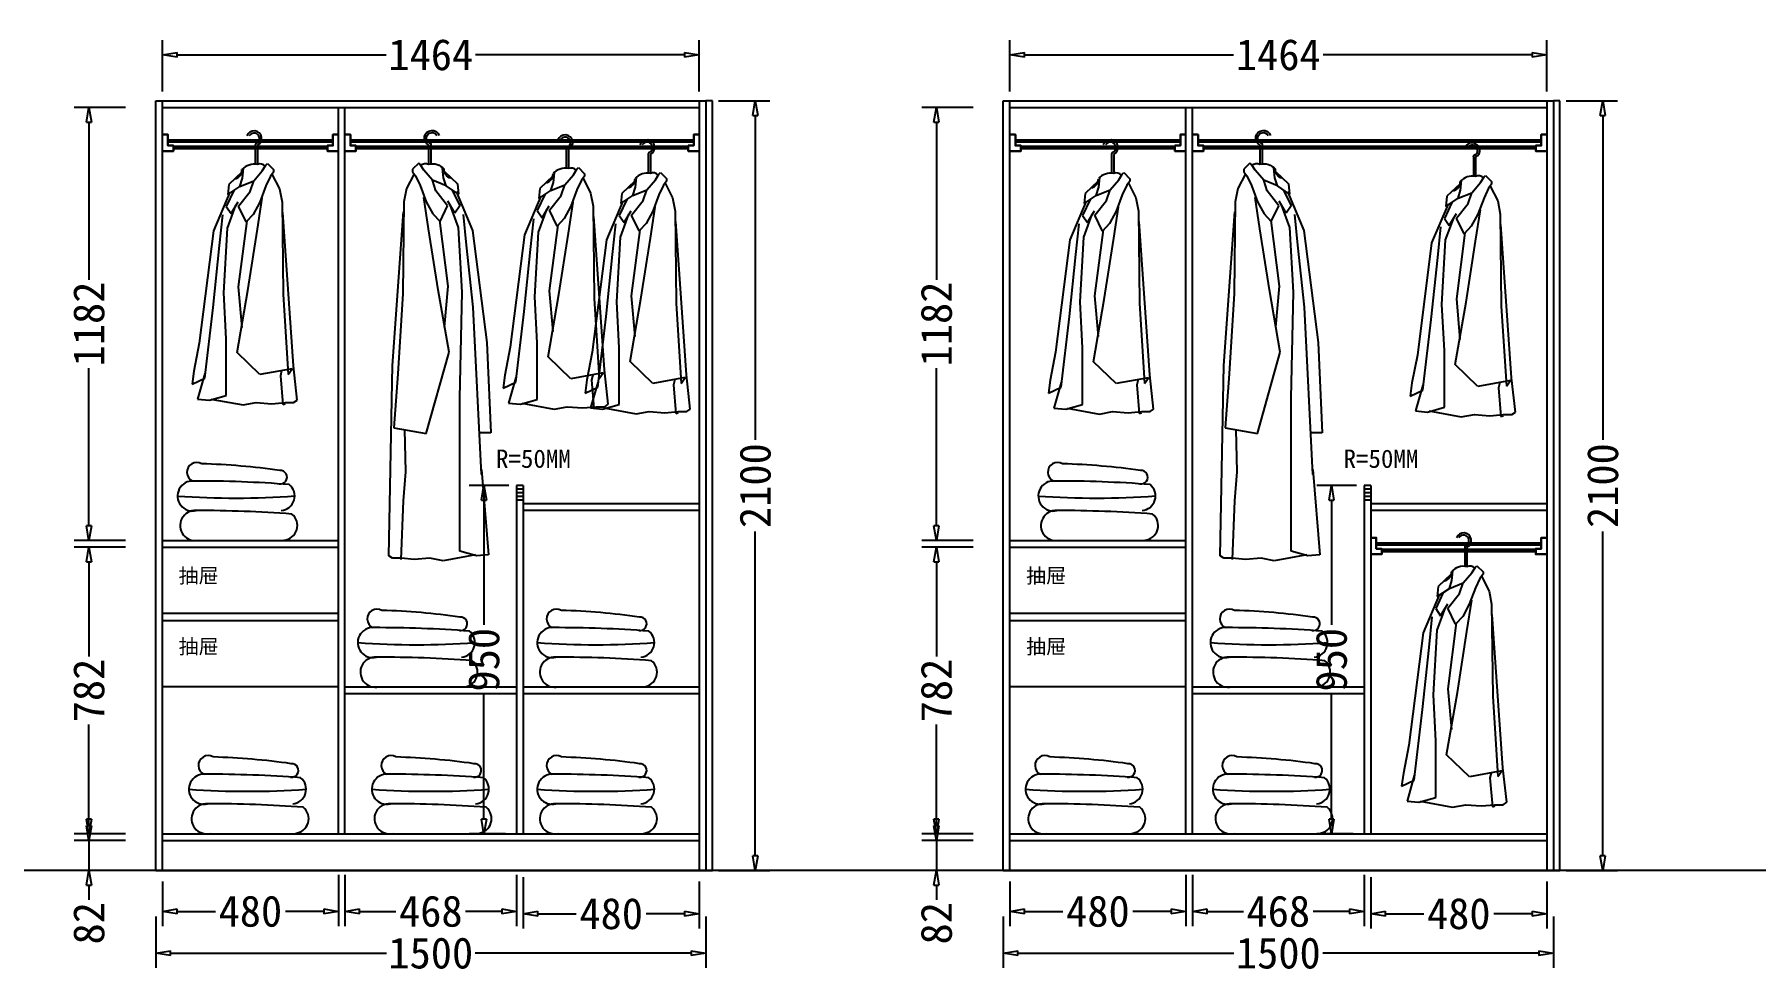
# Model space of a CAD drawing. Header units: millimetres. Extents: x 304407 to 361076, y -1262425 to -1203358.
# Drawn here: x 313729 to 318422, y -1205920 to -1203358 of the extents above; entities that cross this region are included whole.
import ezdxf

# ---------------------------------------------------------------- set-up
doc = ezdxf.new("R2010")
doc.units = ezdxf.units.MM
doc.header["$LTSCALE"] = 20
doc.layers.get('Defpoints').update_dxf_attribs({"color": 250})
for name, color, linetype in [('8', 8, 'Continuous'), ('LAYER10', 11, 'Continuous'), ('LAYER8', 11, 'Continuous'), ('图层3', 4, 'Continuous'), ('墙体', 40, 'Continuous')]:
    doc.layers.add(name, color=color, linetype=linetype)
doc.styles.get("Standard").update_dxf_attribs({"font": 'SimSun.ttf', "height": 85})
doc.styles.add('text', font='SimSun.ttf', dxfattribs={"height": 85})
doc.dimstyles.new('周文晶', dxfattribs={"dimtxt": 70, "dimasz": 40, "dimexe": 40, "dimexo": 30, "dimgap": 10, "dimtad": 0, "dimdec": 0, "dimtxsty": 'Standard', "dimblk": 'CLOSEDBLANK', "dimcen": 200, "dimclrd": 256, "dimclre": 256, "dimadec": 0, "dimazin": 0, "dimtfac": 1, "dimtdec": 0, "dimtmove": 0, "dimatfit": 3, "dimldrblk": 'CLOSEDBLANK', "dimfxl": 100, "dimfxlon": 1, "dimarcsym": 0})

# ---------------------------------------------------------------- blocks, each defined once
blk = doc.blocks.new('_ClosedBlank')
at = {"color": 0, "linetype": 'ByBlock', "lineweight": -2}
for p, q in [((-1, 0.17), (0, 0)), ((-1, 0.17), (-1, -0.17)), ((0, 0), (-1, -0.17))]:
    blk.add_line(p, q, dxfattribs=at)
blk = doc.blocks.new('*D23')
at = {"lineweight": -2, "transparency": 16777216}
for p, q in [((316388.9, -1205668.8), (316388.9, -1205790.4)), ((316868.9, -1205650.4), (316868.9, -1205790.4)), ((316428.9, -1205750.4), (316533.5, -1205750.4)), ((316828.9, -1205750.4), (316724.4, -1205750.4))]:
    blk.add_line(p, q, dxfattribs=at)
at = {"layer": 'Defpoints', "color": 0, "transparency": 16777216}
for p in [(316868.9, -1205538.8), (316388.9, -1205638.8), (316868.9, -1205750.4)]:
    blk.add_point(p, dxfattribs=at)
at = {"lineweight": -2, "transparency": 16777216, "xscale": 40, "yscale": 40, "zscale": 40, "rotation": 180}
blk.add_blockref('_ClosedBlank', (316388.9, -1205750.4), dxfattribs=at)
at = {"lineweight": -2, "transparency": 16777216, "xscale": 40, "yscale": 40, "zscale": 40}
blk.add_blockref('_ClosedBlank', (316868.9, -1205750.4), dxfattribs=at)
at = {"color": 0, "transparency": 16777216, "insert": (316628.9, -1205750.4), "char_height": 85, "attachment_point": 5}
blk.add_mtext('480', dxfattribs=at)
blk = doc.blocks.new('*D24')
at = {"lineweight": -2, "transparency": 16777216}
for p, q in [((316886.9, -1205650.4), (316886.9, -1205790.4)), ((317354.9, -1205650.4), (317354.9, -1205790.4)), ((316926.9, -1205750.4), (317025.9, -1205750.4)), ((317314.9, -1205750.4), (317215.9, -1205750.4))]:
    blk.add_line(p, q, dxfattribs=at)
at = {"layer": 'Defpoints', "color": 0, "transparency": 16777216}
for p in [(316886.9, -1203556.8), (317354.9, -1205538.8), (317354.9, -1205750.4)]:
    blk.add_point(p, dxfattribs=at)
at = {"lineweight": -2, "transparency": 16777216, "xscale": 40, "yscale": 40, "zscale": 40, "rotation": 180}
blk.add_blockref('_ClosedBlank', (316886.9, -1205750.4), dxfattribs=at)
at = {"lineweight": -2, "transparency": 16777216, "xscale": 40, "yscale": 40, "zscale": 40}
blk.add_blockref('_ClosedBlank', (317354.9, -1205750.4), dxfattribs=at)
at = {"color": 0, "transparency": 16777216, "insert": (317120.9, -1205750.4), "char_height": 85, "attachment_point": 5}
blk.add_mtext('468', dxfattribs=at)
blk = doc.blocks.new('*D25')
at = {"lineweight": -2, "transparency": 16777216}
for p, q in [((316388.9, -1203513.4), (316388.9, -1203373.4)), ((317852.9, -1203513.4), (317852.9, -1203373.4)), ((316428.9, -1203413.4), (316999, -1203413.4)), ((317812.9, -1203413.4), (317242.9, -1203413.4))]:
    blk.add_line(p, q, dxfattribs=at)
at = {"layer": 'Defpoints', "color": 0, "transparency": 16777216}
for p in [(317852.9, -1203413.4), (316388.9, -1203556.8), (317852.9, -1203556.8)]:
    blk.add_point(p, dxfattribs=at)
at = {"lineweight": -2, "transparency": 16777216, "xscale": 40, "yscale": 40, "zscale": 40, "rotation": 180}
blk.add_blockref('_ClosedBlank', (316388.9, -1203413.4), dxfattribs=at)
at = {"lineweight": -2, "transparency": 16777216, "xscale": 40, "yscale": 40, "zscale": 40}
blk.add_blockref('_ClosedBlank', (317852.9, -1203413.4), dxfattribs=at)
at = {"color": 0, "transparency": 16777216, "insert": (317120.9, -1203413.4), "char_height": 85, "attachment_point": 5}
blk.add_mtext('1464', dxfattribs=at)
blk = doc.blocks.new('*D26')
at = {"lineweight": -2, "transparency": 16777216}
for p, q in [((316370.9, -1205764.5), (316370.9, -1205904.5)), ((317870.9, -1205764.5), (317870.9, -1205904.5)), ((316410.9, -1205864.5), (317000, -1205864.5)), ((317830.9, -1205864.5), (317241.9, -1205864.5))]:
    blk.add_line(p, q, dxfattribs=at)
at = {"layer": 'Defpoints', "color": 0, "transparency": 16777216}
for p in [(316370.9, -1205638.8), (317870.9, -1205638.8), (317870.9, -1205864.5)]:
    blk.add_point(p, dxfattribs=at)
at = {"lineweight": -2, "transparency": 16777216, "xscale": 40, "yscale": 40, "zscale": 40, "rotation": 180}
blk.add_blockref('_ClosedBlank', (316370.9, -1205864.5), dxfattribs=at)
at = {"lineweight": -2, "transparency": 16777216, "xscale": 40, "yscale": 40, "zscale": 40}
blk.add_blockref('_ClosedBlank', (317870.9, -1205864.5), dxfattribs=at)
at = {"color": 0, "transparency": 16777216, "insert": (317120.9, -1205864.5), "char_height": 85, "attachment_point": 5}
blk.add_mtext('1500', dxfattribs=at)
blk = doc.blocks.new('*D27')
at = {"lineweight": -2, "transparency": 16777216}
for p, q in [((316188.7, -1205516.8), (316188.7, -1205476.8)), ((316288.7, -1205556.8), (316148.7, -1205556.8)), ((316188.7, -1205556.8), (316188.7, -1205638.8)), ((316288.7, -1205638.8), (316148.7, -1205638.8)), ((316188.7, -1205678.8), (316188.7, -1205718.8))]:
    blk.add_line(p, q, dxfattribs=at)
at = {"layer": 'Defpoints', "color": 0, "transparency": 16777216}
for p in [(316188.7, -1205556.8), (316388.9, -1205556.8), (316370.9, -1205638.8)]:
    blk.add_point(p, dxfattribs=at)
at = {"lineweight": -2, "transparency": 16777216, "xscale": 40, "yscale": 40, "zscale": 40}
for p, rotation in [((316188.7, -1205556.8), 270), ((316188.7, -1205638.8), 90)]:
    blk.add_blockref('_ClosedBlank', p, dxfattribs=dict(at, rotation=rotation))
at = {"color": 0, "transparency": 16777216, "insert": (316188.7, -1205782.9), "char_height": 85, "attachment_point": 5, "rotation": 90}
blk.add_mtext('82', dxfattribs=at)
blk = doc.blocks.new('*D28')
at = {"lineweight": -2, "transparency": 16777216}
for p, q in [((316288.7, -1204756.8), (316148.7, -1204756.8)), ((316188.7, -1204796.8), (316188.7, -1205054.7)), ((316188.7, -1205498.8), (316188.7, -1205240.9)), ((316288.7, -1205538.8), (316148.7, -1205538.8))]:
    blk.add_line(p, q, dxfattribs=at)
at = {"layer": 'Defpoints', "color": 0, "transparency": 16777216}
for p in [(316188.7, -1204756.8), (316388.9, -1204756.8), (316388.9, -1205538.8)]:
    blk.add_point(p, dxfattribs=at)
at = {"lineweight": -2, "transparency": 16777216, "xscale": 40, "yscale": 40, "zscale": 40}
for p, rotation in [((316188.7, -1204756.8), 90), ((316188.7, -1205538.8), 270)]:
    blk.add_blockref('_ClosedBlank', p, dxfattribs=dict(at, rotation=rotation))
at = {"color": 0, "transparency": 16777216, "insert": (316188.7, -1205147.8), "char_height": 85, "attachment_point": 5, "rotation": 90}
blk.add_mtext('782', dxfattribs=at)
blk = doc.blocks.new('*D29')
at = {"lineweight": -2, "transparency": 16777216}
for p, q in [((316288.7, -1203556.8), (316148.7, -1203556.8)), ((316188.7, -1203596.8), (316188.7, -1204027.6)), ((316188.7, -1204698.8), (316188.7, -1204268.1)), ((316288.7, -1204738.8), (316148.7, -1204738.8))]:
    blk.add_line(p, q, dxfattribs=at)
at = {"layer": 'Defpoints', "color": 0, "transparency": 16777216}
for p in [(316188.7, -1203556.8), (316388.9, -1203556.8), (316388.9, -1204738.8)]:
    blk.add_point(p, dxfattribs=at)
at = {"lineweight": -2, "transparency": 16777216, "xscale": 40, "yscale": 40, "zscale": 40}
for p, rotation in [((316188.7, -1203556.8), 90), ((316188.7, -1204738.8), 270)]:
    blk.add_blockref('_ClosedBlank', p, dxfattribs=dict(at, rotation=rotation))
at = {"color": 0, "transparency": 16777216, "insert": (316188.7, -1204147.8), "char_height": 85, "attachment_point": 5, "rotation": 90}
blk.add_mtext('1182', dxfattribs=at)
blk = doc.blocks.new('*D30')
at = {"lineweight": -2, "transparency": 16777216}
for p, q in [((317905.8, -1203538.8), (318045.8, -1203538.8)), ((318005.8, -1203578.8), (318005.8, -1204464.1)), ((318005.8, -1205598.8), (318005.8, -1204713.6)), ((317905.8, -1205638.8), (318045.8, -1205638.8))]:
    blk.add_line(p, q, dxfattribs=at)
at = {"layer": 'Defpoints', "color": 0, "transparency": 16777216}
for p in [(317870.9, -1203538.8), (318005.8, -1203538.8), (317870.9, -1205638.8)]:
    blk.add_point(p, dxfattribs=at)
at = {"lineweight": -2, "transparency": 16777216, "xscale": 40, "yscale": 40, "zscale": 40}
for p, rotation in [((318005.8, -1203538.8), 90), ((318005.8, -1205638.8), 270)]:
    blk.add_blockref('_ClosedBlank', p, dxfattribs=dict(at, rotation=rotation))
at = {"color": 0, "transparency": 16777216, "insert": (318005.8, -1204588.8), "char_height": 85, "attachment_point": 5, "rotation": 90}
blk.add_mtext('2100', dxfattribs=at)
blk = doc.blocks.new('*D31')
at = {"lineweight": -2, "transparency": 16777216}
for p, q in [((317333.9, -1204588.8), (317225.9, -1204588.8)), ((317265.9, -1204628.8), (317265.9, -1204968.8)), ((317265.9, -1205498.8), (317265.9, -1205158.8)), ((317324.9, -1205538.8), (317225.9, -1205538.8))]:
    blk.add_line(p, q, dxfattribs=at)
at = {"layer": 'Defpoints', "color": 0, "transparency": 16777216}
for p in [(317363.9, -1204588.8), (317265.9, -1205538.8), (317354.9, -1205538.8)]:
    blk.add_point(p, dxfattribs=at)
at = {"lineweight": -2, "transparency": 16777216, "xscale": 40, "yscale": 40, "zscale": 40}
for p, rotation in [((317265.9, -1204588.8), 90), ((317265.9, -1205538.8), 270)]:
    blk.add_blockref('_ClosedBlank', p, dxfattribs=dict(at, rotation=rotation))
at = {"color": 0, "transparency": 16777216, "insert": (317265.9, -1205063.8), "char_height": 85, "attachment_point": 5, "rotation": 90}
blk.add_mtext('950', dxfattribs=at)
blk = doc.blocks.new('*D32')
at = {"lineweight": -2, "transparency": 16777216}
for p, q in [((317372.9, -1205657), (317372.9, -1205797)), ((317852.9, -1205668.8), (317852.9, -1205797)), ((317412.9, -1205757), (317517.5, -1205757)), ((317812.9, -1205757), (317708.4, -1205757))]:
    blk.add_line(p, q, dxfattribs=at)
at = {"layer": 'Defpoints', "color": 0, "transparency": 16777216}
for p in [(317372.9, -1205538.8), (317852.9, -1205638.8), (317852.9, -1205757)]:
    blk.add_point(p, dxfattribs=at)
at = {"lineweight": -2, "transparency": 16777216, "xscale": 40, "yscale": 40, "zscale": 40, "rotation": 180}
blk.add_blockref('_ClosedBlank', (317372.9, -1205757), dxfattribs=at)
at = {"lineweight": -2, "transparency": 16777216, "xscale": 40, "yscale": 40, "zscale": 40}
blk.add_blockref('_ClosedBlank', (317852.9, -1205757), dxfattribs=at)
at = {"color": 0, "transparency": 16777216, "insert": (317612.9, -1205757), "char_height": 85, "attachment_point": 5}
blk.add_mtext('480', dxfattribs=at)
blk = doc.blocks.new('*D54')
at = {"lineweight": -2, "transparency": 16777216}
for p, q in [((314077.7, -1205668.8), (314077.7, -1205790.4)), ((314557.7, -1205650.4), (314557.7, -1205790.4)), ((314117.7, -1205750.4), (314222.2, -1205750.4)), ((314517.7, -1205750.4), (314413.2, -1205750.4))]:
    blk.add_line(p, q, dxfattribs=at)
at = {"layer": 'Defpoints', "color": 0, "transparency": 16777216}
for p in [(314557.7, -1205538.8), (314077.7, -1205638.8), (314557.7, -1205750.4)]:
    blk.add_point(p, dxfattribs=at)
at = {"lineweight": -2, "transparency": 16777216, "xscale": 40, "yscale": 40, "zscale": 40, "rotation": 180}
blk.add_blockref('_ClosedBlank', (314077.7, -1205750.4), dxfattribs=at)
at = {"lineweight": -2, "transparency": 16777216, "xscale": 40, "yscale": 40, "zscale": 40}
blk.add_blockref('_ClosedBlank', (314557.7, -1205750.4), dxfattribs=at)
at = {"color": 0, "transparency": 16777216, "insert": (314317.7, -1205750.4), "char_height": 85, "attachment_point": 5}
blk.add_mtext('480', dxfattribs=at)
blk = doc.blocks.new('*D55')
at = {"lineweight": -2, "transparency": 16777216}
for p, q in [((314575.7, -1205650.4), (314575.7, -1205790.4)), ((315043.7, -1205650.4), (315043.7, -1205790.4)), ((314615.7, -1205750.4), (314714.7, -1205750.4)), ((315003.7, -1205750.4), (314904.7, -1205750.4))]:
    blk.add_line(p, q, dxfattribs=at)
at = {"layer": 'Defpoints', "color": 0, "transparency": 16777216}
for p in [(314575.7, -1203556.8), (315043.7, -1205538.8), (315043.7, -1205750.4)]:
    blk.add_point(p, dxfattribs=at)
at = {"lineweight": -2, "transparency": 16777216, "xscale": 40, "yscale": 40, "zscale": 40, "rotation": 180}
blk.add_blockref('_ClosedBlank', (314575.7, -1205750.4), dxfattribs=at)
at = {"lineweight": -2, "transparency": 16777216, "xscale": 40, "yscale": 40, "zscale": 40}
blk.add_blockref('_ClosedBlank', (315043.7, -1205750.4), dxfattribs=at)
at = {"color": 0, "transparency": 16777216, "insert": (314809.7, -1205750.4), "char_height": 85, "attachment_point": 5}
blk.add_mtext('468', dxfattribs=at)
blk = doc.blocks.new('*D56')
at = {"lineweight": -2, "transparency": 16777216}
for p, q in [((314077.7, -1203513.4), (314077.7, -1203373.4)), ((315541.7, -1203513.4), (315541.7, -1203373.4)), ((314117.7, -1203413.4), (314687.8, -1203413.4)), ((315501.7, -1203413.4), (314931.6, -1203413.4))]:
    blk.add_line(p, q, dxfattribs=at)
at = {"layer": 'Defpoints', "color": 0, "transparency": 16777216}
for p in [(315541.7, -1203413.4), (314077.7, -1203556.8), (315541.7, -1203556.8)]:
    blk.add_point(p, dxfattribs=at)
at = {"lineweight": -2, "transparency": 16777216, "xscale": 40, "yscale": 40, "zscale": 40, "rotation": 180}
blk.add_blockref('_ClosedBlank', (314077.7, -1203413.4), dxfattribs=at)
at = {"lineweight": -2, "transparency": 16777216, "xscale": 40, "yscale": 40, "zscale": 40}
blk.add_blockref('_ClosedBlank', (315541.7, -1203413.4), dxfattribs=at)
at = {"color": 0, "transparency": 16777216, "insert": (314809.7, -1203413.4), "char_height": 85, "attachment_point": 5}
blk.add_mtext('1464', dxfattribs=at)
blk = doc.blocks.new('*D57')
at = {"lineweight": -2, "transparency": 16777216}
for p, q in [((314059.7, -1205764.5), (314059.7, -1205904.5)), ((315559.7, -1205764.5), (315559.7, -1205904.5)), ((314099.7, -1205864.5), (314688.7, -1205864.5)), ((315519.7, -1205864.5), (314930.7, -1205864.5))]:
    blk.add_line(p, q, dxfattribs=at)
at = {"layer": 'Defpoints', "color": 0, "transparency": 16777216}
for p in [(314059.7, -1205638.8), (315559.7, -1205638.8), (315559.7, -1205864.5)]:
    blk.add_point(p, dxfattribs=at)
at = {"lineweight": -2, "transparency": 16777216, "xscale": 40, "yscale": 40, "zscale": 40, "rotation": 180}
blk.add_blockref('_ClosedBlank', (314059.7, -1205864.5), dxfattribs=at)
at = {"lineweight": -2, "transparency": 16777216, "xscale": 40, "yscale": 40, "zscale": 40}
blk.add_blockref('_ClosedBlank', (315559.7, -1205864.5), dxfattribs=at)
at = {"color": 0, "transparency": 16777216, "insert": (314809.7, -1205864.5), "char_height": 85, "attachment_point": 5}
blk.add_mtext('1500', dxfattribs=at)
blk = doc.blocks.new('*D58')
at = {"lineweight": -2, "transparency": 16777216}
for p, q in [((313877.5, -1205516.8), (313877.5, -1205476.8)), ((313977.5, -1205556.8), (313837.5, -1205556.8)), ((313877.5, -1205556.8), (313877.5, -1205638.8)), ((313977.5, -1205638.8), (313837.5, -1205638.8)), ((313877.5, -1205678.8), (313877.5, -1205718.8))]:
    blk.add_line(p, q, dxfattribs=at)
at = {"layer": 'Defpoints', "color": 0, "transparency": 16777216}
for p in [(313877.5, -1205556.8), (314077.7, -1205556.8), (314059.7, -1205638.8)]:
    blk.add_point(p, dxfattribs=at)
at = {"lineweight": -2, "transparency": 16777216, "xscale": 40, "yscale": 40, "zscale": 40}
for p, rotation in [((313877.5, -1205556.8), 270), ((313877.5, -1205638.8), 90)]:
    blk.add_blockref('_ClosedBlank', p, dxfattribs=dict(at, rotation=rotation))
at = {"color": 0, "transparency": 16777216, "insert": (313877.5, -1205782.9), "char_height": 85, "attachment_point": 5, "rotation": 90}
blk.add_mtext('82', dxfattribs=at)
blk = doc.blocks.new('*D59')
at = {"lineweight": -2, "transparency": 16777216}
for p, q in [((313977.5, -1204756.8), (313837.5, -1204756.8)), ((313877.5, -1204796.8), (313877.5, -1205054.7)), ((313877.5, -1205498.8), (313877.5, -1205240.9)), ((313977.5, -1205538.8), (313837.5, -1205538.8))]:
    blk.add_line(p, q, dxfattribs=at)
at = {"layer": 'Defpoints', "color": 0, "transparency": 16777216}
for p in [(313877.5, -1204756.8), (314077.7, -1204756.8), (314077.7, -1205538.8)]:
    blk.add_point(p, dxfattribs=at)
at = {"lineweight": -2, "transparency": 16777216, "xscale": 40, "yscale": 40, "zscale": 40}
for p, rotation in [((313877.5, -1204756.8), 90), ((313877.5, -1205538.8), 270)]:
    blk.add_blockref('_ClosedBlank', p, dxfattribs=dict(at, rotation=rotation))
at = {"color": 0, "transparency": 16777216, "insert": (313877.5, -1205147.8), "char_height": 85, "attachment_point": 5, "rotation": 90}
blk.add_mtext('782', dxfattribs=at)
blk = doc.blocks.new('*D60')
at = {"lineweight": -2, "transparency": 16777216}
for p, q in [((313977.5, -1203556.8), (313837.5, -1203556.8)), ((313877.5, -1203596.8), (313877.5, -1204027.6)), ((313877.5, -1204698.8), (313877.5, -1204268.1)), ((313977.5, -1204738.8), (313837.5, -1204738.8))]:
    blk.add_line(p, q, dxfattribs=at)
at = {"layer": 'Defpoints', "color": 0, "transparency": 16777216}
for p in [(313877.5, -1203556.8), (314077.7, -1203556.8), (314077.7, -1204738.8)]:
    blk.add_point(p, dxfattribs=at)
at = {"lineweight": -2, "transparency": 16777216, "xscale": 40, "yscale": 40, "zscale": 40}
for p, rotation in [((313877.5, -1203556.8), 90), ((313877.5, -1204738.8), 270)]:
    blk.add_blockref('_ClosedBlank', p, dxfattribs=dict(at, rotation=rotation))
at = {"color": 0, "transparency": 16777216, "insert": (313877.5, -1204147.8), "char_height": 85, "attachment_point": 5, "rotation": 90}
blk.add_mtext('1182', dxfattribs=at)
blk = doc.blocks.new('*D61')
at = {"lineweight": -2, "transparency": 16777216}
for p, q in [((315594.6, -1203538.8), (315734.6, -1203538.8)), ((315694.6, -1203578.8), (315694.6, -1204464.1)), ((315694.6, -1205598.8), (315694.6, -1204713.6)), ((315594.6, -1205638.8), (315734.6, -1205638.8))]:
    blk.add_line(p, q, dxfattribs=at)
at = {"layer": 'Defpoints', "color": 0, "transparency": 16777216}
for p in [(315559.7, -1203538.8), (315694.6, -1203538.8), (315559.7, -1205638.8)]:
    blk.add_point(p, dxfattribs=at)
at = {"lineweight": -2, "transparency": 16777216, "xscale": 40, "yscale": 40, "zscale": 40}
for p, rotation in [((315694.6, -1203538.8), 90), ((315694.6, -1205638.8), 270)]:
    blk.add_blockref('_ClosedBlank', p, dxfattribs=dict(at, rotation=rotation))
at = {"color": 0, "transparency": 16777216, "insert": (315694.6, -1204588.8), "char_height": 85, "attachment_point": 5, "rotation": 90}
blk.add_mtext('2100', dxfattribs=at)
blk = doc.blocks.new('*D62')
at = {"lineweight": -2, "transparency": 16777216}
for p, q in [((315022.7, -1204588.8), (314914.7, -1204588.8)), ((314954.7, -1204628.8), (314954.7, -1204968.8)), ((314954.7, -1205498.8), (314954.7, -1205158.8)), ((315013.7, -1205538.8), (314914.7, -1205538.8))]:
    blk.add_line(p, q, dxfattribs=at)
at = {"layer": 'Defpoints', "color": 0, "transparency": 16777216}
for p in [(315052.7, -1204588.8), (314954.7, -1205538.8), (315043.7, -1205538.8)]:
    blk.add_point(p, dxfattribs=at)
at = {"lineweight": -2, "transparency": 16777216, "xscale": 40, "yscale": 40, "zscale": 40}
for p, rotation in [((314954.7, -1204588.8), 90), ((314954.7, -1205538.8), 270)]:
    blk.add_blockref('_ClosedBlank', p, dxfattribs=dict(at, rotation=rotation))
at = {"color": 0, "transparency": 16777216, "insert": (314954.7, -1205063.8), "char_height": 85, "attachment_point": 5, "rotation": 90}
blk.add_mtext('950', dxfattribs=at)
blk = doc.blocks.new('*D63')
at = {"lineweight": -2, "transparency": 16777216}
for p, q in [((315061.7, -1205657), (315061.7, -1205797)), ((315541.7, -1205668.8), (315541.7, -1205797)), ((315101.7, -1205757), (315206.2, -1205757)), ((315501.7, -1205757), (315397.2, -1205757))]:
    blk.add_line(p, q, dxfattribs=at)
at = {"layer": 'Defpoints', "color": 0, "transparency": 16777216}
for p in [(315061.7, -1205538.8), (315541.7, -1205638.8), (315541.7, -1205757)]:
    blk.add_point(p, dxfattribs=at)
at = {"lineweight": -2, "transparency": 16777216, "xscale": 40, "yscale": 40, "zscale": 40, "rotation": 180}
blk.add_blockref('_ClosedBlank', (315061.7, -1205757), dxfattribs=at)
at = {"lineweight": -2, "transparency": 16777216, "xscale": 40, "yscale": 40, "zscale": 40}
blk.add_blockref('_ClosedBlank', (315541.7, -1205757), dxfattribs=at)
at = {"color": 0, "transparency": 16777216, "insert": (315301.7, -1205757), "char_height": 85, "attachment_point": 5}
blk.add_mtext('480', dxfattribs=at)
blk = doc.blocks.new('A$C1C5764E0')
at = {"layer": '8'}
for p, q in [((172.3, 708.4), (172.3, 657.4)), ((178.3, 708.4), (178.3, 657.4)), ((201.2, 654.6), (205.3, 658.7)), ((205.3, 658.7), (222, 642.1)), ((135.3, 635.3), (99.9, 601.9)), ((130.4, 596.4), (137.4, 618.5)), ((130.4, 596.4), (167.9, 611.6)), ((137.4, 618.5), (140.1, 644.9)), ((158.2, 582.5), (167.9, 611.6)), ((167.9, 611.6), (191.5, 639.3)), ((191.5, 639.3), (201.2, 654.6)), ((213.6, 624.1), (201.2, 597.8)), ((222, 635.2), (213.6, 624.1)), ((217.8, 629.6), (238.6, 589.4)), ((222, 642.1), (222, 635.2)), ((103, 580.9), (58.4, 475.1)), ((113.7, 585.2), (93.2, 541.7)), ((99.9, 601.9), (97.1, 574.2)), ((97.1, 574.2), (130.4, 596.4)), ((126.3, 542.3), (158.2, 582.5)), ((178.3, 479.5), (191.3, 564.6)), ((201.2, 597.8), (184.5, 553.4)), ((238.6, 589.4), (245.5, 553.4)), ((75, 435), (83.4, 518.8)), ((93.2, 541.7), (106.3, 522.1)), ((96.5, 482.8), (119.4, 544.9)), ((106.3, 522.1), (125.9, 554.7)), ((147.1, 499.3), (126.3, 542.3)), ((166.5, 520.1), (147.1, 499.3)), ((184.5, 553.4), (166.5, 520.1)), ((245.5, 553.4), (248.3, 302.5)), ((276.4, 106.8), (247, 525.3)), ((58.4, 475.1), (19.5, 168.8)), ((86.6, 306.3), (96.5, 482.8)), ((148.8, 502.4), (125.9, 322.6)), ((152.1, 312.8), (178.3, 479.5)), ((57, 265.8), (75, 435)), ((93.2, 180.9), (86.6, 306.3)), ((122.6, 142.8), (152.1, 312.8)), ((125.9, 322.6), (135.7, 211.4)), ((248.3, 302.5), (262.2, 83.5)), ((34.3, 73.1), (57, 265.8)), ((19.5, 168.8), (4.8, 92.7)), ((93.2, 26.2), (93.2, 180.9)), ((184.8, 82.8), (122.6, 142.8)), ((273.1, 99.1), (184.8, 82.8)), ((262.2, 83.5), (273.1, 99.1)), ((286.7, 13.1), (276.4, 106.8)), ((4.8, 92.7), (0, 56.7)), ((0, 56.7), (34.3, 73.1)), ((34.3, 86.2), (14.7, 16.3)), ((244.2, 93.8), (240.9, 79.6)), ((240.9, 79.6), (247.4, 1.1)), ((14.7, 16.3), (47.4, 13.1)), ((47.4, 13.1), (93.2, 26.2)), ((50.7, 16.3), (139, 0)), ((139, 0), (175, 6.5)), ((175, 6.5), (217.5, 3.3)), ((217.5, 3.3), (253.5, 6.5)), ((247.4, 1.1), (254, 3.3)), ((253.5, 6.5), (276.9, 6.5)), ((276.9, 6.5), (286.7, 13.1))]:
    blk.add_line(p, q, dxfattribs=at)
for centre, radius, start, end in [((168.9, 727.1), 20.9, 296.6338, 159.5285), ((168.9, 727.1), 14.9, 296.6338, 150.6175), ((175.9, 709.9), 3.91, 94.6712, 201.9626), ((186.2, 639.8), 18, 42.48, 116.3392), ((110.9, 641.2), 25.1, 286.2636, 2.0248), ((168.9, 613.1), 43.9, 77.6993, 138.5966)]:
    blk.add_arc(centre, radius, start, end, dxfattribs=at)
blk = doc.blocks.new('A$C4F477F88')
at = {"layer": 'LAYER10'}
blk.add_blockref('A$C1C5764E0', (0, 0), dxfattribs=at)
blk = doc.blocks.new('A$C5E603B19')
at = {"layer": 'LAYER8'}
blk.add_blockref('A$C4F477F88', (0, 0), dxfattribs=at)
blk = doc.blocks.new('A$C1B0A679D')
at = {"layer": '图层3'}
blk.add_blockref('A$C5E603B19', (0, 0), dxfattribs=at)
blk = doc.blocks.new('A$C52EB379C')
at = {"layer": '8'}
for p, q in [((163.3, 1134.6), (163.3, 1083.5)), ((169.3, 1134.6), (169.3, 1083.5)), ((182.5, 1065.5), (192.3, 1080.7)), ((192.3, 1080.7), (196.4, 1084.9)), ((196.4, 1084.9), (213.1, 1068.3)), ((126.4, 1061.5), (91, 1028.1)), ((121.5, 1022.5), (128.4, 1044.7)), ((121.5, 1022.5), (159, 1037.8)), ((128.4, 1044.7), (131.2, 1071)), ((149.3, 1008.7), (159, 1037.8)), ((159, 1037.8), (182.5, 1065.5)), ((204.7, 1050.2), (192.3, 1023.9)), ((213.1, 1061.3), (204.7, 1050.2)), ((208.9, 1055.8), (229.7, 1015.6)), ((213.1, 1068.3), (213.1, 1061.3)), ((94.1, 1007.1), (49.5, 901.3)), ((104.8, 1011.4), (84.3, 967.8)), ((91, 1028.1), (88.2, 1000.3)), ((88.2, 1000.3), (121.5, 1022.5)), ((117.4, 968.5), (149.3, 1008.7)), ((169.3, 905.7), (182.4, 990.7)), ((192.3, 1023.9), (175.6, 979.5)), ((229.7, 1015.6), (236.6, 979.5)), ((66.1, 861.1), (74.5, 944.9)), ((84.3, 967.8), (97.4, 948.2)), ((87.6, 909), (110.5, 971.1)), ((97.4, 948.2), (117, 980.9)), ((138.2, 925.5), (117.4, 968.5)), ((157.6, 946.3), (138.2, 925.5)), ((175.6, 979.5), (157.6, 946.3)), ((236.6, 979.5), (239.4, 728.7)), ((267.5, 533), (238.1, 951.5)), ((49.5, 901.3), (10.6, 595)), ((77.7, 732.4), (87.6, 909)), ((139.9, 928.6), (117, 748.8)), ((143.2, 738.9), (169.3, 905.7)), ((48.1, 692), (66.1, 861.1)), ((84.3, 444.7), (77.7, 732.4)), ((113.7, 568.9), (143.2, 738.9)), ((117, 748.8), (126.8, 637.6)), ((239.4, 728.7), (253.3, 509.7)), ((25.4, 235.4), (48.1, 692)), ((10.6, 595), (0, 349)), ((175.9, 346.6), (113.7, 568.9)), ((277.8, 13.1), (267.5, 533)), ((253.3, 509.7), (264.2, 362.9)), ((84.3, 26.2), (84.3, 444.7)), ((0, 349), (31, 349)), ((264.2, 362.9), (175.9, 346.6)), ((235.3, 357.6), (232, 242)), ((25.4, 248.5), (5.8, 16.3)), ((232, 242), (238.5, 163.5)), ((238.5, 163.5), (245.1, 3.3)), ((5.8, 16.3), (38.5, 13.1)), ((38.5, 13.1), (84.3, 26.2)), ((41.7, 16.3), (130.1, 0)), ((130.1, 0), (166.1, 6.5)), ((166.1, 6.5), (208.6, 3.3)), ((208.6, 3.3), (244.6, 6.5)), ((244.6, 6.5), (268, 6.5)), ((268, 6.5), (277.8, 13.1))]:
    blk.add_line(p, q, dxfattribs=at)
for centre, radius, start, end in [((160, 1153.2), 20.9, 296.6338, 159.5285), ((160, 1153.2), 14.9, 296.6338, 150.6175), ((167, 1136), 3.91, 94.6712, 201.9626), ((160, 1039.2), 43.9, 77.6993, 138.5966), ((177.3, 1066), 18, 42.48, 116.3392), ((102, 1067.4), 25.1, 286.2636, 2.0248)]:
    blk.add_arc(centre, radius, start, end, dxfattribs=at)
blk = doc.blocks.new('A$C05785CA5')
at = {"layer": 'LAYER10'}
blk.add_blockref('A$C52EB379C', (0, 0), dxfattribs=at)
blk = doc.blocks.new('A$C100967EE')
at = {"layer": 'LAYER10'}
blk.add_blockref('A$C05785CA5', (0, 0), dxfattribs=at)
blk = doc.blocks.new('A$C65D30603')
at = {"layer": 'LAYER8'}
blk.add_blockref('A$C100967EE', (0, 0), dxfattribs=at)
blk = doc.blocks.new('A$C50CE712E')
at = {"layer": '图层3'}
blk.add_blockref('A$C65D30603', (0, 0), dxfattribs=at)
blk = doc.blocks.new('A$C11F00F61')
at = {"color": 8}
blk.add_line((48.2, 0), (290.3, 1.2), dxfattribs=at)
at = {"layer": '墙体', "color": 8}
for centre, radius, start, end in [((52.6, 186.6), 26.7, 59.8021, 244.0801), ((9.8, -1698.7), 1909.1, 81.8981, 88.3112), ((280.3, 173), 18.4, 260.1551, 94.4157), ((41, 121.6), 41, 86.0834, 284.0988), ((53.8, -3125.6), 3288.1, 85.6244, 90.1755), ((279.7, 121.7), 40, 274.9406, 51.3165), ((159.2, 2329.1), 2213.2, 265.8756, 274.159), ((48.2, 41), 41, 86.0834, 284.0988), ((61, -3206.2), 3288.1, 85.6244, 90.1755), ((286.9, 41.1), 40, 274.9406, 51.3165)]:
    blk.add_arc(centre, radius, start, end, dxfattribs=at)

msp = doc.modelspace()

# ---------------------------------------------------------------- linework, layer by layer
for p, q in [((314059.7, -1205638.8), (314059.7, -1203538.8)), ((314059.7, -1203538.8), (315559.7, -1203538.8)), ((314077.7, -1205638.8), (314077.7, -1203538.8)), ((314077.7, -1203556.8), (315541.7, -1203556.8)), ((314557.7, -1205538.8), (314557.7, -1203556.8)), ((314575.7, -1205538.8), (314575.7, -1203556.8)), ((315541.7, -1203538.8), (315541.7, -1205638.8)), ((315559.7, -1203538.8), (315559.7, -1205638.8)), ((315577.7, -1203538.8), (315559.7, -1203538.8)), ((315577.7, -1205638.8), (315577.7, -1203538.8)), ((316370.9, -1205638.8), (316370.9, -1203538.8)), ((316370.9, -1203538.8), (317870.9, -1203538.8)), ((316388.9, -1205638.8), (316388.9, -1203538.8)), ((316388.9, -1203556.8), (317852.9, -1203556.8)), ((316868.9, -1205538.8), (316868.9, -1203556.8)), ((316886.9, -1205538.8), (316886.9, -1203556.8)), ((317852.9, -1203538.8), (317852.9, -1205638.8)), ((317870.9, -1203538.8), (317870.9, -1205638.8)), ((317888.9, -1203538.8), (317870.9, -1203538.8)), ((317888.9, -1205638.8), (317888.9, -1203538.8)), ((315043.7, -1204588.8), (315043.7, -1205538.8)), ((315061.7, -1204588.8), (315043.7, -1204588.8)), ((315061.7, -1204598.8), (315043.7, -1204598.8)), ((315061.7, -1204588.8), (315061.7, -1205538.8)), ((317354.9, -1204588.8), (317354.9, -1205538.8)), ((317372.9, -1204588.8), (317354.9, -1204588.8)), ((317372.9, -1204598.8), (317354.9, -1204598.8)), ((317372.9, -1204588.8), (317372.9, -1205538.8)), ((315061.7, -1204608.8), (315043.7, -1204608.8)), ((315061.7, -1204618.8), (315043.7, -1204618.8)), ((315061.7, -1204628.8), (315043.7, -1204628.8)), ((315541.7, -1204638.8), (315061.7, -1204638.8)), ((317372.9, -1204608.8), (317354.9, -1204608.8)), ((317372.9, -1204618.8), (317354.9, -1204618.8)), ((317372.9, -1204628.8), (317354.9, -1204628.8)), ((317852.9, -1204638.8), (317372.9, -1204638.8)), ((315541.7, -1204656.8), (315061.7, -1204656.8)), ((317852.9, -1204656.8), (317372.9, -1204656.8)), ((314077.7, -1204738.8), (314557.7, -1204738.8)), ((316388.9, -1204738.8), (316868.9, -1204738.8)), ((314077.7, -1204756.8), (314557.7, -1204756.8)), ((316388.9, -1204756.8), (316868.9, -1204756.8)), ((314077.7, -1204936.8), (314557.7, -1204936.8)), ((314077.7, -1204956.8), (314557.7, -1204956.8)), ((316388.9, -1204936.8), (316868.9, -1204936.8)), ((316388.9, -1204956.8), (316868.9, -1204956.8)), ((314077.7, -1205136.8), (314557.7, -1205136.8)), ((315043.7, -1205138.8), (314575.7, -1205138.8)), ((315043.7, -1205156.8), (314575.7, -1205156.8)), ((315541.7, -1205138.8), (315061.7, -1205138.8)), ((315541.7, -1205156.8), (315061.7, -1205156.8)), ((316388.9, -1205136.8), (316868.9, -1205136.8)), ((317354.9, -1205138.8), (316886.9, -1205138.8)), ((317354.9, -1205156.8), (316886.9, -1205156.8)), ((314077.7, -1205538.8), (315541.7, -1205538.8)), ((316388.9, -1205538.8), (317852.9, -1205538.8)), ((314077.7, -1205556.8), (315541.7, -1205556.8)), ((316388.9, -1205556.8), (317852.9, -1205556.8)), ((314059.7, -1205638.8), (315559.7, -1205638.8)), ((315559.7, -1205638.8), (315577.7, -1205638.8)), ((316370.9, -1205638.8), (317870.9, -1205638.8)), ((317870.9, -1205638.8), (317888.9, -1205638.8))]:
    msp.add_line(p, q)
at = {"color": 8}
msp.add_line((361075.9, -1205638.8), (304407.4, -1205638.8), dxfattribs=at)
at = {"lineweight": 30}
for points in [[(314077.7, -1203631.1), (314092.7, -1203631.1), (314092.7, -1203661.1), (314107.7, -1203661.1), (314107.7, -1203676.1), (314077.7, -1203676.1)], [(314542.7, -1203646.1), (314092.7, -1203646.1)], [(314542.7, -1203650.7), (314092.7, -1203650.7)], [(314557.7, -1203631.1), (314542.7, -1203631.1), (314542.7, -1203661.1), (314527.7, -1203661.1), (314527.7, -1203676.1), (314557.7, -1203676.1)], [(314575.7, -1203631.1), (314590.7, -1203631.1), (314590.7, -1203661.1), (314605.7, -1203661.1), (314605.7, -1203676.1), (314575.7, -1203676.1)], [(315526.7, -1203646.1), (314590.7, -1203646.1)], [(315526.7, -1203650.7), (314590.7, -1203650.7)], [(315541.7, -1203631.1), (315526.7, -1203631.1), (315526.7, -1203661.1), (315511.7, -1203661.1), (315511.7, -1203676.1), (315541.7, -1203676.1)], [(316388.9, -1203631.1), (316403.9, -1203631.1), (316403.9, -1203661.1), (316418.9, -1203661.1), (316418.9, -1203676.1), (316388.9, -1203676.1)], [(316853.9, -1203646.1), (316403.9, -1203646.1)], [(316853.9, -1203650.7), (316403.9, -1203650.7)], [(316868.9, -1203631.1), (316853.9, -1203631.1), (316853.9, -1203661.1), (316838.9, -1203661.1), (316838.9, -1203676.1), (316868.9, -1203676.1)], [(316886.9, -1203631.1), (316901.9, -1203631.1), (316901.9, -1203661.1), (316916.9, -1203661.1), (316916.9, -1203676.1), (316886.9, -1203676.1)], [(317837.9, -1203646.1), (316901.9, -1203646.1)], [(317837.9, -1203650.7), (316901.9, -1203650.7)], [(317852.9, -1203631.1), (317837.9, -1203631.1), (317837.9, -1203661.1), (317822.9, -1203661.1), (317822.9, -1203676.1), (317852.9, -1203676.1)], [(314527.7, -1203663.2), (314107.7, -1203663.2)], [(314527.7, -1203668.6), (314107.7, -1203668.6)], [(315511.7, -1203663.2), (314605.7, -1203663.2)], [(315511.7, -1203668.6), (314605.7, -1203668.6)], [(316838.9, -1203663.2), (316418.9, -1203663.2)], [(316838.9, -1203668.6), (316418.9, -1203668.6)], [(317822.9, -1203663.2), (316916.9, -1203663.2)], [(317822.9, -1203668.6), (316916.9, -1203668.6)], [(317372.9, -1204731.1), (317387.9, -1204731.1), (317387.9, -1204761.1), (317402.9, -1204761.1), (317402.9, -1204776.1), (317372.9, -1204776.1)], [(317852.9, -1204731.1), (317837.9, -1204731.1), (317837.9, -1204761.1), (317822.9, -1204761.1), (317822.9, -1204776.1), (317852.9, -1204776.1)], [(317837.9, -1204746.1), (317387.9, -1204746.1)], [(317837.9, -1204750.7), (317387.9, -1204750.7)], [(317822.9, -1204763.2), (317402.9, -1204763.2)], [(317822.9, -1204768.6), (317402.9, -1204768.6)]]:
    msp.add_lwpolyline(points, dxfattribs=at)

# ---------------------------------------------------------------- block references
for name, p in [('A$C1B0A679D', (314158.8, -1204368.8)), ('A$C1B0A679D', (315007, -1204379.9)), ('A$C1B0A679D', (315230.6, -1204393.3)), ('A$C1B0A679D', (316494.1, -1204393.4)), ('A$C1B0A679D', (317480.6, -1204401.3)), ('A$C11F00F61', (314118.9, -1204738.8)), ('A$C11F00F61', (316466.3, -1204738.8)), ('A$C1B0A679D', (317457.1, -1205465.9)), ('A$C11F00F61', (314610.4, -1205138.8)), ('A$C11F00F61', (315099.7, -1205138.8)), ('A$C11F00F61', (316935.5, -1205138.8)), ('A$C11F00F61', (314150, -1205538.8)), ('A$C11F00F61', (314648.6, -1205538.8)), ('A$C11F00F61', (315099.7, -1205538.8)), ('A$C11F00F61', (316431.5, -1205538.8)), ('A$C11F00F61', (316942, -1205538.8))]:
    msp.add_blockref(name, p)
at = {"xscale": -1}
for p in [(314973.1, -1204793.6), (317240, -1204793.6)]:
    msp.add_blockref('A$C50CE712E', p, dxfattribs=at)

# ---------------------------------------------------------------- texts
at = {"attachment_point": 1, "style": 'text'}
for s, insert, char_height, width in [('R=50MM', (314987.5, -1204490.3), 50, 419.038), ('R=50MM', (317298.7, -1204490.3), 50, 419.038), ('抽屉', (314122, -1204814.5), 40, 305.609), ('抽屉', (316433.2, -1204814.5), 40, 305.609), ('抽屉', (314122, -1205007.8), 40, 305.609), ('抽屉', (316433.2, -1205007.8), 40, 305.609)]:
    msp.add_mtext(s, dxfattribs=dict(at, insert=insert, char_height=char_height, width=width))

# ---------------------------------------------------------------- dimensions: what is measured, and where the dimension line sits
for base, p1, p2, picture, middle in [((315541.7, -1203413.4), (314077.7, -1203556.8), (315541.7, -1203556.8), '*D56', (314809.7, -1203413.4)), ((317852.9, -1203413.4), (316388.9, -1203556.8), (317852.9, -1203556.8), '*D25', (317120.9, -1203413.4)), ((315043.7, -1205750.4), (314575.7, -1203556.8), (315043.7, -1205538.8), '*D55', (314809.7, -1205750.4)), ((317354.9, -1205750.4), (316886.9, -1203556.8), (317354.9, -1205538.8), '*D24', (317120.9, -1205750.4)), ((314557.7, -1205750.4), (314077.7, -1205638.8), (314557.7, -1205538.8), '*D54', (314317.7, -1205750.4)), ((315541.7, -1205757), (315061.7, -1205538.8), (315541.7, -1205638.8), '*D63', (315301.7, -1205757)), ((316868.9, -1205750.4), (316388.9, -1205638.8), (316868.9, -1205538.8), '*D23', (316628.9, -1205750.4)), ((317852.9, -1205757), (317372.9, -1205538.8), (317852.9, -1205638.8), '*D32', (317612.9, -1205757)), ((315559.7, -1205864.5), (314059.7, -1205638.8), (315559.7, -1205638.8), '*D57', (314809.7, -1205864.5)), ((317870.9, -1205864.5), (316370.9, -1205638.8), (317870.9, -1205638.8), '*D26', (317120.9, -1205864.5))]:
    dim = msp.add_linear_dim(base=base, p1=p1, p2=p2, dimstyle='周文晶')
    dim.commit()
    dim.dimension.update_dxf_attribs({"geometry": picture, "text_midpoint": middle})
for base, p1, p2, angle, picture, middle in [((313877.5, -1203556.8), (314077.7, -1204738.8), (314077.7, -1203556.8), 270, '*D60', (313877.5, -1204147.8)), ((315694.6, -1203538.8), (315559.7, -1205638.8), (315559.7, -1203538.8), 90, '*D61', (315694.6, -1204588.8)), ((316188.7, -1203556.8), (316388.9, -1204738.8), (316388.9, -1203556.8), 270, '*D29', (316188.7, -1204147.8)), ((318005.8, -1203538.8), (317870.9, -1205638.8), (317870.9, -1203538.8), 90, '*D30', (318005.8, -1204588.8)), ((314954.7, -1205538.8), (315052.7, -1204588.8), (315043.7, -1205538.8), 90, '*D62', (314954.7, -1205063.8)), ((317265.9, -1205538.8), (317363.9, -1204588.8), (317354.9, -1205538.8), 90, '*D31', (317265.9, -1205063.8)), ((313877.5, -1204756.8), (314077.7, -1205538.8), (314077.7, -1204756.8), 270, '*D59', (313877.5, -1205147.8)), ((316188.7, -1204756.8), (316388.9, -1205538.8), (316388.9, -1204756.8), 270, '*D28', (316188.7, -1205147.8))]:
    dim = msp.add_linear_dim(base=base, p1=p1, p2=p2, angle=angle, dimstyle='周文晶')
    dim.commit()
    dim.dimension.update_dxf_attribs({"geometry": picture, "text_midpoint": middle})
for base, p1, p2, picture, middle in [((313877.5, -1205556.8), (314059.7, -1205638.8), (314077.7, -1205556.8), '*D58', (313877.5, -1205782.9)), ((316188.7, -1205556.8), (316370.9, -1205638.8), (316388.9, -1205556.8), '*D27', (316188.7, -1205782.9))]:
    dim = msp.add_linear_dim(base=base, p1=p1, p2=p2, angle=270, dimstyle='周文晶')
    dim.commit()
    dim.dimension.update_dxf_attribs({"geometry": picture, "text_midpoint": middle, "dimtype": 128})

doc.saveas('drawing.dxf')
